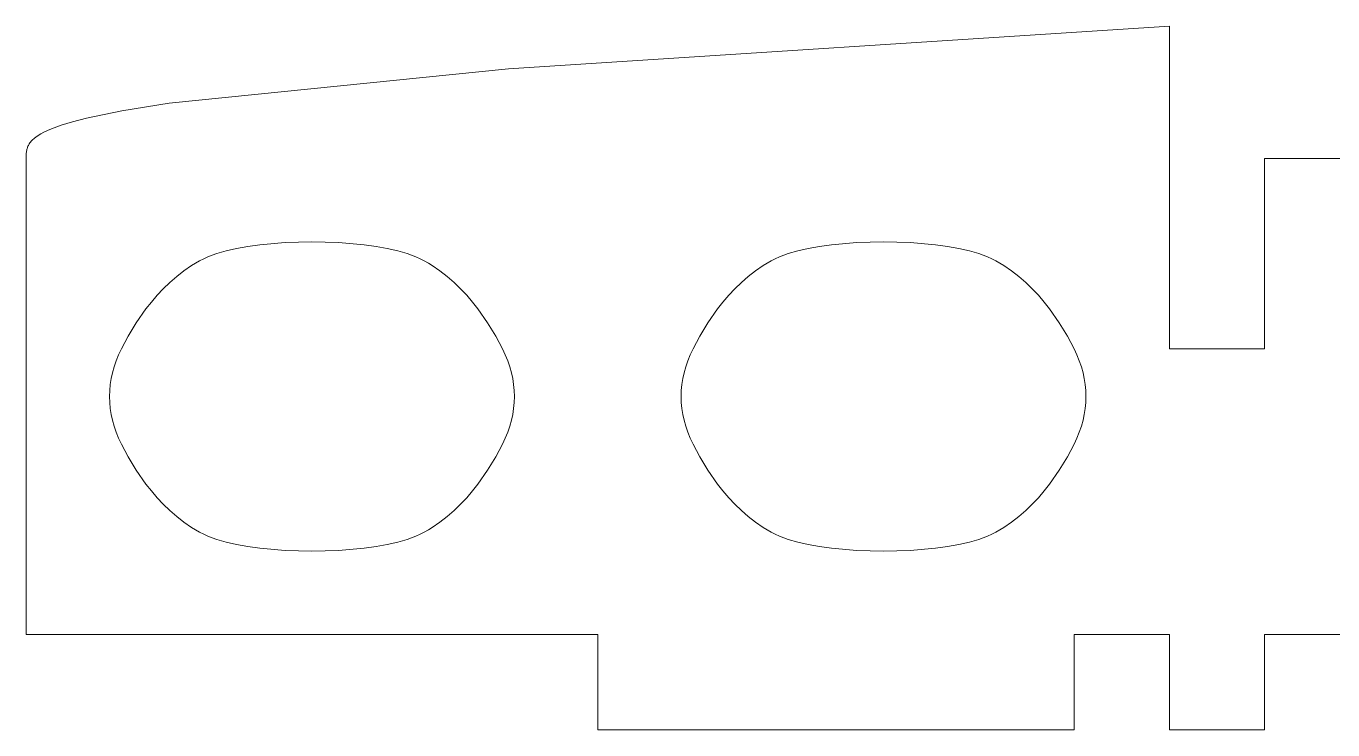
# Model space of a CAD drawing. Header units: centimetres. Extents: x -232 to 19, y -54 to 117.
# Drawn here: x -172.94 to -164.71, y 59.5 to 63.94 of the extents above; entities that cross this region are included whole.
import ezdxf

# ---------------------------------------------------------------- set-up
doc = ezdxf.new("R2010")
doc.units = ezdxf.units.CM
doc.header["$MEASUREMENT"] = 0
doc.layers.add('layer 1', color=7, linetype='Continuous')

msp = doc.modelspace()

# ---------------------------------------------------------------- linework, layer by layer
at = {"layer": 'layer 1', "color": 250, "lineweight": 9}
for points, knots in [([(-172.94144, 63.10412), (-172.94144, 63.10412), (-172.94122, 63.12442), (-172.94122, 63.12442), (-172.94122, 63.12442), (-172.94122, 63.12442), (-172.9407, 63.13458), (-172.9407, 63.13458), (-172.9407, 63.13458), (-172.9407, 63.13458), (-172.93968, 63.14475), (-172.93968, 63.14475), (-172.93968, 63.14475), (-172.93968, 63.14475), (-172.93894, 63.14984), (-172.93894, 63.14984), (-172.93894, 63.14984), (-172.93894, 63.14984), (-172.93801, 63.15494), (-172.93801, 63.15494), (-172.93801, 63.15494), (-172.93801, 63.15494), (-172.93687, 63.16003), (-172.93687, 63.16003), (-172.93687, 63.16003), (-172.93687, 63.16003), (-172.9355, 63.16514), (-172.9355, 63.16514), (-172.9355, 63.16514), (-172.9355, 63.16514), (-172.93389, 63.17026), (-172.93389, 63.17026), (-172.93389, 63.17026), (-172.93389, 63.17026), (-172.93202, 63.17538), (-172.93202, 63.17538), (-172.93202, 63.17538), (-172.93202, 63.17538), (-172.92985, 63.18051), (-172.92985, 63.18051), (-172.92985, 63.18051), (-172.92985, 63.18051), (-172.92738, 63.18564), (-172.92738, 63.18564), (-172.92738, 63.18564), (-172.92738, 63.18564), (-172.92457, 63.19079), (-172.92457, 63.19079), (-172.92457, 63.19079), (-172.92457, 63.19079), (-172.92141, 63.19594), (-172.92141, 63.19594), (-172.92141, 63.19594), (-172.92141, 63.19594), (-172.91789, 63.20111), (-172.91789, 63.20111), (-172.91789, 63.20111), (-172.91789, 63.20111), (-172.91397, 63.20627), (-172.91397, 63.20627), (-172.91397, 63.20627), (-172.91397, 63.20627), (-172.90964, 63.21146), (-172.90964, 63.21146), (-172.90964, 63.21146), (-172.90964, 63.21146), (-172.90488, 63.21665), (-172.90488, 63.21665), (-172.90488, 63.21665), (-172.90488, 63.21665), (-172.89967, 63.22186), (-172.89967, 63.22186), (-172.89967, 63.22186), (-172.89967, 63.22186), (-172.89397, 63.22707), (-172.89397, 63.22707), (-172.89397, 63.22707), (-172.89397, 63.22707), (-172.88779, 63.2323), (-172.88779, 63.2323), (-172.88779, 63.2323), (-172.88779, 63.2323), (-172.8811, 63.23755), (-172.8811, 63.23755), (-172.8811, 63.23755), (-172.8811, 63.23755), (-172.86607, 63.24808), (-172.86607, 63.24808), (-172.86607, 63.24808), (-172.86607, 63.24808), (-172.84874, 63.25866), (-172.84874, 63.25866), (-172.84874, 63.25866), (-172.84874, 63.25866), (-172.82893, 63.26932), (-172.82893, 63.26932), (-172.82893, 63.26932), (-172.82893, 63.26932), (-172.8065, 63.28003), (-172.8065, 63.28003), (-172.8065, 63.28003), (-172.8065, 63.28003), (-172.78126, 63.29082), (-172.78126, 63.29082), (-172.78126, 63.29082), (-172.78126, 63.29082), (-172.72172, 63.31263), (-172.72172, 63.31263), (-172.72172, 63.31263), (-172.72172, 63.31263), (-172.64898, 63.33477), (-172.64898, 63.33477), (-172.64898, 63.33477), (-172.64898, 63.33477), (-172.56175, 63.35729), (-172.56175, 63.35729), (-172.56175, 63.35729), (-172.56175, 63.35729), (-172.33851, 63.40356), (-172.33851, 63.40356), (-172.33851, 63.40356), (-172.33851, 63.40356), (-172.04144, 63.45171), (-172.04144, 63.45171), (-172.04144, 63.45171), (-172.04144, 63.45171), (-169.90394, 63.66854), (-169.90394, 63.66854), (-169.90394, 63.66854), (-169.90394, 63.66854), (-165.74145, 63.93699), (-165.74145, 63.93699), (-165.74145, 63.93699), (-165.74145, 63.93699), (-165.74145, 61.90414), (-165.74145, 61.90414), (-165.74145, 61.90414), (-165.74145, 61.90414), (-165.14145, 61.90414), (-165.14145, 61.90414), (-165.14145, 61.90414), (-165.14145, 61.90414), (-165.14145, 63.10412), (-165.14145, 63.10412), (-165.14145, 63.10412), (-165.14145, 63.10412), (-163.94145, 63.10412), (-163.94145, 63.10412), (-163.94145, 63.10412), (-163.94145, 63.10412), (-163.94145, 61.90414), (-163.94145, 61.90414), (-163.94145, 61.90414), (-163.94145, 61.90414), (-163.34146, 61.90414), (-163.34146, 61.90414), (-163.34146, 61.90414), (-163.34146, 61.90414), (-163.34146, 63.93699), (-163.34146, 63.93699), (-163.34146, 63.93699), (-163.34146, 63.93699), (-159.17896, 63.66854), (-159.17896, 63.66854), (-159.17896, 63.66854), (-159.17896, 63.66854), (-157.04146, 63.45171), (-157.04146, 63.45171), (-157.04146, 63.45171), (-157.04146, 63.45171), (-156.74439, 63.40356), (-156.74439, 63.40356), (-156.74439, 63.40356), (-156.74439, 63.40356), (-156.52115, 63.35729), (-156.52115, 63.35729), (-156.52115, 63.35729), (-156.52115, 63.35729), (-156.43392, 63.33477), (-156.43392, 63.33477), (-156.43392, 63.33477), (-156.43392, 63.33477), (-156.36119, 63.31263), (-156.36119, 63.31263), (-156.36119, 63.31263), (-156.36119, 63.31263), (-156.30164, 63.29082), (-156.30164, 63.29082), (-156.30164, 63.29082), (-156.30164, 63.29082), (-156.2764, 63.28003), (-156.2764, 63.28003), (-156.2764, 63.28003), (-156.2764, 63.28003), (-156.25396, 63.26931), (-156.25396, 63.26931), (-156.25396, 63.26931), (-156.25396, 63.26931), (-156.23416, 63.25866), (-156.23416, 63.25866), (-156.23416, 63.25866), (-156.23416, 63.25866), (-156.21683, 63.24808), (-156.21683, 63.24808), (-156.21683, 63.24808), (-156.21683, 63.24808), (-156.2018, 63.23755), (-156.2018, 63.23755), (-156.2018, 63.23755), (-156.2018, 63.23755), (-156.19511, 63.2323), (-156.19511, 63.2323), (-156.19511, 63.2323), (-156.19511, 63.2323), (-156.18892, 63.22707), (-156.18892, 63.22707), (-156.18892, 63.22707), (-156.18892, 63.22707), (-156.18323, 63.22186), (-156.18323, 63.22186), (-156.18323, 63.22186), (-156.18323, 63.22186), (-156.17802, 63.21665), (-156.17802, 63.21665), (-156.17802, 63.21665), (-156.17802, 63.21665), (-156.17326, 63.21146), (-156.17326, 63.21146), (-156.17326, 63.21146), (-156.17326, 63.21146), (-156.16893, 63.20627), (-156.16893, 63.20627), (-156.16893, 63.20627), (-156.16893, 63.20627), (-156.16501, 63.2011), (-156.16501, 63.2011), (-156.16501, 63.2011), (-156.16501, 63.2011), (-156.16148, 63.19594), (-156.16148, 63.19594), (-156.16148, 63.19594), (-156.16148, 63.19594), (-156.15833, 63.19078), (-156.15833, 63.19078), (-156.15833, 63.19078), (-156.15833, 63.19078), (-156.15552, 63.18564), (-156.15552, 63.18564), (-156.15552, 63.18564), (-156.15552, 63.18564), (-156.15305, 63.18051), (-156.15305, 63.18051), (-156.15305, 63.18051), (-156.15305, 63.18051), (-156.15088, 63.17538), (-156.15088, 63.17538), (-156.15088, 63.17538), (-156.15088, 63.17538), (-156.149, 63.17026), (-156.149, 63.17026), (-156.149, 63.17026), (-156.149, 63.17026), (-156.14739, 63.16514), (-156.14739, 63.16514), (-156.14739, 63.16514), (-156.14739, 63.16514), (-156.14603, 63.16004), (-156.14603, 63.16004), (-156.14603, 63.16004), (-156.14603, 63.16004), (-156.14489, 63.15493), (-156.14489, 63.15493), (-156.14489, 63.15493), (-156.14489, 63.15493), (-156.14396, 63.14984), (-156.14396, 63.14984), (-156.14396, 63.14984), (-156.14396, 63.14984), (-156.14322, 63.14475), (-156.14322, 63.14475), (-156.14322, 63.14475), (-156.14322, 63.14475), (-156.1422, 63.13458), (-156.1422, 63.13458), (-156.1422, 63.13458), (-156.1422, 63.13458), (-156.14168, 63.12442), (-156.14168, 63.12442), (-156.14168, 63.12442), (-156.14168, 63.12442), (-156.14146, 63.10412), (-156.14146, 63.10412), (-156.14146, 63.10412), (-156.14146, 63.10412), (-156.14146, 60.10413), (-156.14146, 60.10413), (-156.14146, 60.10413), (-156.14146, 60.10413), (-159.74146, 60.10413), (-159.74146, 60.10413), (-159.74146, 60.10413), (-159.74146, 60.10413), (-159.74146, 59.50414), (-159.74146, 59.50414), (-159.74146, 59.50414), (-159.74146, 59.50414), (-162.74145, 59.50414), (-162.74145, 59.50414), (-162.74145, 59.50414), (-162.74145, 59.50414), (-162.74145, 60.10413), (-162.74145, 60.10413), (-162.74145, 60.10413), (-162.74145, 60.10413), (-163.34146, 60.10413), (-163.34146, 60.10413), (-163.34146, 60.10413), (-163.34146, 60.10413), (-163.34146, 59.50414), (-163.34146, 59.50414), (-163.34146, 59.50414), (-163.34146, 59.50414), (-163.94145, 59.50414), (-163.94145, 59.50414), (-163.94145, 59.50414), (-163.94145, 59.50414), (-163.94145, 60.10413), (-163.94145, 60.10413), (-163.94145, 60.10413), (-163.94145, 60.10413), (-165.14145, 60.10413), (-165.14145, 60.10413), (-165.14145, 60.10413), (-165.14145, 60.10413), (-165.14145, 59.50414), (-165.14145, 59.50414), (-165.14145, 59.50414), (-165.14145, 59.50414), (-165.74145, 59.50414), (-165.74145, 59.50414), (-165.74145, 59.50414), (-165.74145, 59.50414), (-165.74145, 60.10413), (-165.74145, 60.10413), (-165.74145, 60.10413), (-165.74145, 60.10413), (-166.34144, 60.10413), (-166.34144, 60.10413), (-166.34144, 60.10413), (-166.34144, 60.10413), (-166.34144, 59.50414), (-166.34144, 59.50414), (-166.34144, 59.50414), (-166.34144, 59.50414), (-169.34145, 59.50414), (-169.34145, 59.50414), (-169.34145, 59.50414), (-169.34145, 59.50414), (-169.34145, 60.10413), (-169.34145, 60.10413), (-169.34145, 60.10413), (-169.34145, 60.10413), (-172.94144, 60.10413), (-172.94144, 60.10413), (-172.94144, 60.10413), (-172.94144, 60.10413), (-172.94144, 63.10412), (-172.94144, 63.10412)], [0, 0, 0, 0, 0.0107527, 0.0107527, 0.0107527, 0.0107527, 0.0215054, 0.0215054, 0.0215054, 0.0215054, 0.0322581, 0.0322581, 0.0322581, 0.0322581, 0.0430108, 0.0430108, 0.0430108, 0.0430108, 0.0537634, 0.0537634, 0.0537634, 0.0537634, 0.0645161, 0.0645161, 0.0645161, 0.0645161, 0.0752688, 0.0752688, 0.0752688, 0.0752688, 0.0860215, 0.0860215, 0.0860215, 0.0860215, 0.0967742, 0.0967742, 0.0967742, 0.0967742, 0.1075269, 0.1075269, 0.1075269, 0.1075269, 0.1182796, 0.1182796, 0.1182796, 0.1182796, 0.1290323, 0.1290323, 0.1290323, 0.1290323, 0.1397849, 0.1397849, 0.1397849, 0.1397849, 0.1505376, 0.1505376, 0.1505376, 0.1505376, 0.1612903, 0.1612903, 0.1612903, 0.1612903, 0.172043, 0.172043, 0.172043, 0.172043, 0.1827957, 0.1827957, 0.1827957, 0.1827957, 0.1935484, 0.1935484, 0.1935484, 0.1935484, 0.2043011, 0.2043011, 0.2043011, 0.2043011, 0.2150538, 0.2150538, 0.2150538, 0.2150538, 0.2258065, 0.2258065, 0.2258065, 0.2258065, 0.2365591, 0.2365591, 0.2365591, 0.2365591, 0.2473118, 0.2473118, 0.2473118, 0.2473118, 0.2580645, 0.2580645, 0.2580645, 0.2580645, 0.2688172, 0.2688172, 0.2688172, 0.2688172, 0.2795699, 0.2795699, 0.2795699, 0.2795699, 0.2903226, 0.2903226, 0.2903226, 0.2903226, 0.3010753, 0.3010753, 0.3010753, 0.3010753, 0.311828, 0.311828, 0.311828, 0.311828, 0.3225806, 0.3225806, 0.3225806, 0.3225806, 0.3333333, 0.3333333, 0.3333333, 0.3333333, 0.344086, 0.344086, 0.344086, 0.344086, 0.3548387, 0.3548387, 0.3548387, 0.3548387, 0.3655914, 0.3655914, 0.3655914, 0.3655914, 0.3763441, 0.3763441, 0.3763441, 0.3763441, 0.3870968, 0.3870968, 0.3870968, 0.3870968, 0.3978495, 0.3978495, 0.3978495, 0.3978495, 0.4086022, 0.4086022, 0.4086022, 0.4086022, 0.4193548, 0.4193548, 0.4193548, 0.4193548, 0.4301075, 0.4301075, 0.4301075, 0.4301075, 0.4408602, 0.4408602, 0.4408602, 0.4408602, 0.4516129, 0.4516129, 0.4516129, 0.4516129, 0.4623656, 0.4623656, 0.4623656, 0.4623656, 0.4731183, 0.4731183, 0.4731183, 0.4731183, 0.483871, 0.483871, 0.483871, 0.483871, 0.4946237, 0.4946237, 0.4946237, 0.4946237, 0.5053763, 0.5053763, 0.5053763, 0.5053763, 0.516129, 0.516129, 0.516129, 0.516129, 0.5268817, 0.5268817, 0.5268817, 0.5268817, 0.5376344, 0.5376344, 0.5376344, 0.5376344, 0.5483871, 0.5483871, 0.5483871, 0.5483871, 0.5591398, 0.5591398, 0.5591398, 0.5591398, 0.5698925, 0.5698925, 0.5698925, 0.5698925, 0.5806452, 0.5806452, 0.5806452, 0.5806452, 0.5913978, 0.5913978, 0.5913978, 0.5913978, 0.6021505, 0.6021505, 0.6021505, 0.6021505, 0.6129032, 0.6129032, 0.6129032, 0.6129032, 0.6236559, 0.6236559, 0.6236559, 0.6236559, 0.6344086, 0.6344086, 0.6344086, 0.6344086, 0.6451613, 0.6451613, 0.6451613, 0.6451613, 0.655914, 0.655914, 0.655914, 0.655914, 0.6666667, 0.6666667, 0.6666667, 0.6666667, 0.6774194, 0.6774194, 0.6774194, 0.6774194, 0.688172, 0.688172, 0.688172, 0.688172, 0.6989247, 0.6989247, 0.6989247, 0.6989247, 0.7096774, 0.7096774, 0.7096774, 0.7096774, 0.7204301, 0.7204301, 0.7204301, 0.7204301, 0.7311828, 0.7311828, 0.7311828, 0.7311828, 0.7419355, 0.7419355, 0.7419355, 0.7419355, 0.7526882, 0.7526882, 0.7526882, 0.7526882, 0.7634409, 0.7634409, 0.7634409, 0.7634409, 0.7741935, 0.7741935, 0.7741935, 0.7741935, 0.7849462, 0.7849462, 0.7849462, 0.7849462, 0.7956989, 0.7956989, 0.7956989, 0.7956989, 0.8064516, 0.8064516, 0.8064516, 0.8064516, 0.8172043, 0.8172043, 0.8172043, 0.8172043, 0.827957, 0.827957, 0.827957, 0.827957, 0.8387097, 0.8387097, 0.8387097, 0.8387097, 0.8494624, 0.8494624, 0.8494624, 0.8494624, 0.8602151, 0.8602151, 0.8602151, 0.8602151, 0.8709677, 0.8709677, 0.8709677, 0.8709677, 0.8817204, 0.8817204, 0.8817204, 0.8817204, 0.8924731, 0.8924731, 0.8924731, 0.8924731, 0.9032258, 0.9032258, 0.9032258, 0.9032258, 0.9139785, 0.9139785, 0.9139785, 0.9139785, 0.9247312, 0.9247312, 0.9247312, 0.9247312, 0.9354839, 0.9354839, 0.9354839, 0.9354839, 0.9462366, 0.9462366, 0.9462366, 0.9462366, 0.9569892, 0.9569892, 0.9569892, 0.9569892, 0.9677419, 0.9677419, 0.9677419, 0.9677419, 0.9784946, 0.9784946, 0.9784946, 0.9784946, 1, 1, 1, 1]), ([(-172.34145, 61.90413), (-172.34145, 61.90413), (-172.29925, 61.98323), (-172.29925, 61.98323), (-172.29925, 61.98323), (-172.29925, 61.98323), (-172.24769, 62.06819), (-172.24769, 62.06819), (-172.24769, 62.06819), (-172.24769, 62.06819), (-172.18675, 62.15549), (-172.18675, 62.15549), (-172.18675, 62.15549), (-172.18675, 62.15549), (-172.15277, 62.19893), (-172.15277, 62.19893), (-172.15277, 62.19893), (-172.15277, 62.19893), (-172.11644, 62.24163), (-172.11644, 62.24163), (-172.11644, 62.24163), (-172.11644, 62.24163), (-172.07776, 62.28315), (-172.07776, 62.28315), (-172.07776, 62.28315), (-172.07776, 62.28315), (-172.03675, 62.32307), (-172.03675, 62.32307), (-172.03675, 62.32307), (-172.03675, 62.32307), (-171.99339, 62.36094), (-171.99339, 62.36094), (-171.99339, 62.36094), (-171.99339, 62.36094), (-171.94769, 62.39631), (-171.94769, 62.39631), (-171.94769, 62.39631), (-171.94769, 62.39631), (-171.89964, 62.42876), (-171.89964, 62.42876), (-171.89964, 62.42876), (-171.89964, 62.42876), (-171.87474, 62.44375), (-171.87474, 62.44375), (-171.87474, 62.44375), (-171.87474, 62.44375), (-171.84925, 62.45784), (-171.84925, 62.45784), (-171.84925, 62.45784), (-171.84925, 62.45784), (-171.82318, 62.47097), (-171.82318, 62.47097), (-171.82318, 62.47097), (-171.82318, 62.47097), (-171.79652, 62.48311), (-171.79652, 62.48311), (-171.79652, 62.48311), (-171.79652, 62.48311), (-171.76927, 62.49417), (-171.76927, 62.49417), (-171.76927, 62.49417), (-171.76927, 62.49417), (-171.74144, 62.50413), (-171.74144, 62.50413), (-171.74144, 62.50413), (-171.74144, 62.50413), (-171.68182, 62.5217), (-171.68182, 62.5217), (-171.68182, 62.5217), (-171.68182, 62.5217), (-171.61605, 62.53694), (-171.61605, 62.53694), (-171.61605, 62.53694), (-171.61605, 62.53694), (-171.545, 62.54983), (-171.545, 62.54983), (-171.545, 62.54983), (-171.545, 62.54983), (-171.46957, 62.56037), (-171.46957, 62.56037), (-171.46957, 62.56037), (-171.46957, 62.56037), (-171.30902, 62.57444), (-171.30902, 62.57444), (-171.30902, 62.57444), (-171.30902, 62.57444), (-171.14144, 62.57913), (-171.14144, 62.57913), (-171.14144, 62.57913), (-171.14144, 62.57913), (-170.97387, 62.57444), (-170.97387, 62.57444), (-170.97387, 62.57444), (-170.97387, 62.57444), (-170.81332, 62.56038), (-170.81332, 62.56038), (-170.81332, 62.56038), (-170.81332, 62.56038), (-170.73788, 62.54983), (-170.73788, 62.54983), (-170.73788, 62.54983), (-170.73788, 62.54983), (-170.66684, 62.53694), (-170.66684, 62.53694), (-170.66684, 62.53694), (-170.66684, 62.53694), (-170.60106, 62.52171), (-170.60106, 62.52171), (-170.60106, 62.52171), (-170.60106, 62.52171), (-170.54145, 62.50413), (-170.54145, 62.50413), (-170.54145, 62.50413), (-170.54145, 62.50413), (-170.51362, 62.49418), (-170.51362, 62.49418), (-170.51362, 62.49418), (-170.51362, 62.49418), (-170.48636, 62.48311), (-170.48636, 62.48311), (-170.48636, 62.48311), (-170.48636, 62.48311), (-170.4597, 62.47098), (-170.4597, 62.47098), (-170.4597, 62.47098), (-170.4597, 62.47098), (-170.43363, 62.45783), (-170.43363, 62.45783), (-170.43363, 62.45783), (-170.43363, 62.45783), (-170.40814, 62.44375), (-170.40814, 62.44375), (-170.40814, 62.44375), (-170.40814, 62.44375), (-170.38324, 62.42876), (-170.38324, 62.42876), (-170.38324, 62.42876), (-170.38324, 62.42876), (-170.33519, 62.39631), (-170.33519, 62.39631), (-170.33519, 62.39631), (-170.33519, 62.39631), (-170.28949, 62.36094), (-170.28949, 62.36094), (-170.28949, 62.36094), (-170.28949, 62.36094), (-170.24613, 62.32307), (-170.24613, 62.32307), (-170.24613, 62.32307), (-170.24613, 62.32307), (-170.20511, 62.28315), (-170.20511, 62.28315), (-170.20511, 62.28315), (-170.20511, 62.28315), (-170.16644, 62.24163), (-170.16644, 62.24163), (-170.16644, 62.24163), (-170.16644, 62.24163), (-170.13011, 62.19893), (-170.13011, 62.19893), (-170.13011, 62.19893), (-170.13011, 62.19893), (-170.09613, 62.15549), (-170.09613, 62.15549), (-170.09613, 62.15549), (-170.09613, 62.15549), (-170.03519, 62.06819), (-170.03519, 62.06819), (-170.03519, 62.06819), (-170.03519, 62.06819), (-169.98363, 61.98323), (-169.98363, 61.98323), (-169.98363, 61.98323), (-169.98363, 61.98323), (-169.94144, 61.90413), (-169.94144, 61.90413), (-169.94144, 61.90413), (-169.94144, 61.90413), (-169.92386, 61.86663), (-169.92386, 61.86663), (-169.92386, 61.86663), (-169.92386, 61.86663), (-169.90863, 61.82913), (-169.90863, 61.82913), (-169.90863, 61.82913), (-169.90863, 61.82913), (-169.89574, 61.79163), (-169.89574, 61.79163), (-169.89574, 61.79163), (-169.89574, 61.79163), (-169.8852, 61.75413), (-169.8852, 61.75413), (-169.8852, 61.75413), (-169.8852, 61.75413), (-169.87699, 61.71663), (-169.87699, 61.71663), (-169.87699, 61.71663), (-169.87699, 61.71663), (-169.87114, 61.67913), (-169.87114, 61.67913), (-169.87114, 61.67913), (-169.87114, 61.67913), (-169.86762, 61.64163), (-169.86762, 61.64163), (-169.86762, 61.64163), (-169.86762, 61.64163), (-169.86645, 61.60413), (-169.86645, 61.60413), (-169.86645, 61.60413), (-169.86645, 61.60413), (-169.86762, 61.56663), (-169.86762, 61.56663), (-169.86762, 61.56663), (-169.86762, 61.56663), (-169.87114, 61.52913), (-169.87114, 61.52913), (-169.87114, 61.52913), (-169.87114, 61.52913), (-169.87699, 61.49163), (-169.87699, 61.49163), (-169.87699, 61.49163), (-169.87699, 61.49163), (-169.88519, 61.45413), (-169.88519, 61.45413), (-169.88519, 61.45413), (-169.88519, 61.45413), (-169.89574, 61.41663), (-169.89574, 61.41663), (-169.89574, 61.41663), (-169.89574, 61.41663), (-169.90863, 61.37913), (-169.90863, 61.37913), (-169.90863, 61.37913), (-169.90863, 61.37913), (-169.92386, 61.34163), (-169.92386, 61.34163), (-169.92386, 61.34163), (-169.92386, 61.34163), (-169.94144, 61.30413), (-169.94144, 61.30413), (-169.94144, 61.30413), (-169.94144, 61.30413), (-169.98363, 61.22503), (-169.98363, 61.22503), (-169.98363, 61.22503), (-169.98363, 61.22503), (-170.03519, 61.14007), (-170.03519, 61.14007), (-170.03519, 61.14007), (-170.03519, 61.14007), (-170.09613, 61.05276), (-170.09613, 61.05276), (-170.09613, 61.05276), (-170.09613, 61.05276), (-170.13011, 61.00933), (-170.13011, 61.00933), (-170.13011, 61.00933), (-170.13011, 61.00933), (-170.16644, 60.96663), (-170.16644, 60.96663), (-170.16644, 60.96663), (-170.16644, 60.96663), (-170.20511, 60.9251), (-170.20511, 60.9251), (-170.20511, 60.9251), (-170.20511, 60.9251), (-170.24613, 60.88519), (-170.24613, 60.88519), (-170.24613, 60.88519), (-170.24613, 60.88519), (-170.28949, 60.84732), (-170.28949, 60.84732), (-170.28949, 60.84732), (-170.28949, 60.84732), (-170.33519, 60.81195), (-170.33519, 60.81195), (-170.33519, 60.81195), (-170.33519, 60.81195), (-170.38324, 60.7795), (-170.38324, 60.7795), (-170.38324, 60.7795), (-170.38324, 60.7795), (-170.40814, 60.76451), (-170.40814, 60.76451), (-170.40814, 60.76451), (-170.40814, 60.76451), (-170.43363, 60.75042), (-170.43363, 60.75042), (-170.43363, 60.75042), (-170.43363, 60.75042), (-170.4597, 60.73729), (-170.4597, 60.73729), (-170.4597, 60.73729), (-170.4597, 60.73729), (-170.48636, 60.72515), (-170.48636, 60.72515), (-170.48636, 60.72515), (-170.48636, 60.72515), (-170.51361, 60.71408), (-170.51361, 60.71408), (-170.51361, 60.71408), (-170.51361, 60.71408), (-170.54145, 60.70413), (-170.54145, 60.70413), (-170.54145, 60.70413), (-170.54145, 60.70413), (-170.60107, 60.68655), (-170.60107, 60.68655), (-170.60107, 60.68655), (-170.60107, 60.68655), (-170.66684, 60.67132), (-170.66684, 60.67132), (-170.66684, 60.67132), (-170.66684, 60.67132), (-170.73788, 60.65843), (-170.73788, 60.65843), (-170.73788, 60.65843), (-170.73788, 60.65843), (-170.81332, 60.64788), (-170.81332, 60.64788), (-170.81332, 60.64788), (-170.81332, 60.64788), (-170.97387, 60.63382), (-170.97387, 60.63382), (-170.97387, 60.63382), (-170.97387, 60.63382), (-171.14144, 60.62913), (-171.14144, 60.62913), (-171.14144, 60.62913), (-171.14144, 60.62913), (-171.30902, 60.63382), (-171.30902, 60.63382), (-171.30902, 60.63382), (-171.30902, 60.63382), (-171.46956, 60.64788), (-171.46956, 60.64788), (-171.46956, 60.64788), (-171.46956, 60.64788), (-171.545, 60.65843), (-171.545, 60.65843), (-171.545, 60.65843), (-171.545, 60.65843), (-171.61605, 60.67132), (-171.61605, 60.67132), (-171.61605, 60.67132), (-171.61605, 60.67132), (-171.68182, 60.68655), (-171.68182, 60.68655), (-171.68182, 60.68655), (-171.68182, 60.68655), (-171.74144, 60.70413), (-171.74144, 60.70413), (-171.74144, 60.70413), (-171.74144, 60.70413), (-171.76927, 60.71408), (-171.76927, 60.71408), (-171.76927, 60.71408), (-171.76927, 60.71408), (-171.79652, 60.72515), (-171.79652, 60.72515), (-171.79652, 60.72515), (-171.79652, 60.72515), (-171.82318, 60.73728), (-171.82318, 60.73728), (-171.82318, 60.73728), (-171.82318, 60.73728), (-171.84925, 60.75042), (-171.84925, 60.75042), (-171.84925, 60.75042), (-171.84925, 60.75042), (-171.87474, 60.76451), (-171.87474, 60.76451), (-171.87474, 60.76451), (-171.87474, 60.76451), (-171.89964, 60.7795), (-171.89964, 60.7795), (-171.89964, 60.7795), (-171.89964, 60.7795), (-171.94769, 60.81195), (-171.94769, 60.81195), (-171.94769, 60.81195), (-171.94769, 60.81195), (-171.99339, 60.84732), (-171.99339, 60.84732), (-171.99339, 60.84732), (-171.99339, 60.84732), (-172.03675, 60.88519), (-172.03675, 60.88519), (-172.03675, 60.88519), (-172.03675, 60.88519), (-172.07777, 60.9251), (-172.07777, 60.9251), (-172.07777, 60.9251), (-172.07777, 60.9251), (-172.11644, 60.96663), (-172.11644, 60.96663), (-172.11644, 60.96663), (-172.11644, 60.96663), (-172.15277, 61.00933), (-172.15277, 61.00933), (-172.15277, 61.00933), (-172.15277, 61.00933), (-172.18675, 61.05276), (-172.18675, 61.05276), (-172.18675, 61.05276), (-172.18675, 61.05276), (-172.24769, 61.14007), (-172.24769, 61.14007), (-172.24769, 61.14007), (-172.24769, 61.14007), (-172.29925, 61.22503), (-172.29925, 61.22503), (-172.29925, 61.22503), (-172.29925, 61.22503), (-172.34145, 61.30413), (-172.34145, 61.30413), (-172.34145, 61.30413), (-172.34145, 61.30413), (-172.35902, 61.34163), (-172.35902, 61.34163), (-172.35902, 61.34163), (-172.35902, 61.34163), (-172.37425, 61.37913), (-172.37425, 61.37913), (-172.37425, 61.37913), (-172.37425, 61.37913), (-172.38714, 61.41663), (-172.38714, 61.41663), (-172.38714, 61.41663), (-172.38714, 61.41663), (-172.39769, 61.45413), (-172.39769, 61.45413), (-172.39769, 61.45413), (-172.39769, 61.45413), (-172.40589, 61.49163), (-172.40589, 61.49163), (-172.40589, 61.49163), (-172.40589, 61.49163), (-172.41175, 61.52913), (-172.41175, 61.52913), (-172.41175, 61.52913), (-172.41175, 61.52913), (-172.41526, 61.56663), (-172.41526, 61.56663), (-172.41526, 61.56663), (-172.41526, 61.56663), (-172.41643, 61.60413), (-172.41643, 61.60413), (-172.41643, 61.60413), (-172.41643, 61.60413), (-172.41527, 61.64163), (-172.41527, 61.64163), (-172.41527, 61.64163), (-172.41527, 61.64163), (-172.41175, 61.67913), (-172.41175, 61.67913), (-172.41175, 61.67913), (-172.41175, 61.67913), (-172.40589, 61.71663), (-172.40589, 61.71663), (-172.40589, 61.71663), (-172.40589, 61.71663), (-172.39769, 61.75413), (-172.39769, 61.75413), (-172.39769, 61.75413), (-172.39769, 61.75413), (-172.38714, 61.79163), (-172.38714, 61.79163), (-172.38714, 61.79163), (-172.38714, 61.79163), (-172.37425, 61.82913), (-172.37425, 61.82913), (-172.37425, 61.82913), (-172.37425, 61.82913), (-172.35902, 61.86663), (-172.35902, 61.86663), (-172.35902, 61.86663), (-172.35902, 61.86663), (-172.34145, 61.90413), (-172.34145, 61.90413)], [0, 0, 0, 0, 0.0082645, 0.0082645, 0.0082645, 0.0082645, 0.0165289, 0.0165289, 0.0165289, 0.0165289, 0.0247934, 0.0247934, 0.0247934, 0.0247934, 0.0330579, 0.0330579, 0.0330579, 0.0330579, 0.0413223, 0.0413223, 0.0413223, 0.0413223, 0.0495868, 0.0495868, 0.0495868, 0.0495868, 0.0578512, 0.0578512, 0.0578512, 0.0578512, 0.0661157, 0.0661157, 0.0661157, 0.0661157, 0.0743802, 0.0743802, 0.0743802, 0.0743802, 0.0826446, 0.0826446, 0.0826446, 0.0826446, 0.0909091, 0.0909091, 0.0909091, 0.0909091, 0.0991736, 0.0991736, 0.0991736, 0.0991736, 0.107438, 0.107438, 0.107438, 0.107438, 0.1157025, 0.1157025, 0.1157025, 0.1157025, 0.1239669, 0.1239669, 0.1239669, 0.1239669, 0.1322314, 0.1322314, 0.1322314, 0.1322314, 0.1404959, 0.1404959, 0.1404959, 0.1404959, 0.1487603, 0.1487603, 0.1487603, 0.1487603, 0.1570248, 0.1570248, 0.1570248, 0.1570248, 0.1652893, 0.1652893, 0.1652893, 0.1652893, 0.1735537, 0.1735537, 0.1735537, 0.1735537, 0.1818182, 0.1818182, 0.1818182, 0.1818182, 0.1900826, 0.1900826, 0.1900826, 0.1900826, 0.1983471, 0.1983471, 0.1983471, 0.1983471, 0.2066116, 0.2066116, 0.2066116, 0.2066116, 0.214876, 0.214876, 0.214876, 0.214876, 0.2231405, 0.2231405, 0.2231405, 0.2231405, 0.231405, 0.231405, 0.231405, 0.231405, 0.2396694, 0.2396694, 0.2396694, 0.2396694, 0.2479339, 0.2479339, 0.2479339, 0.2479339, 0.2561983, 0.2561983, 0.2561983, 0.2561983, 0.2644628, 0.2644628, 0.2644628, 0.2644628, 0.2727273, 0.2727273, 0.2727273, 0.2727273, 0.2809917, 0.2809917, 0.2809917, 0.2809917, 0.2892562, 0.2892562, 0.2892562, 0.2892562, 0.2975207, 0.2975207, 0.2975207, 0.2975207, 0.3057851, 0.3057851, 0.3057851, 0.3057851, 0.3140496, 0.3140496, 0.3140496, 0.3140496, 0.322314, 0.322314, 0.322314, 0.322314, 0.3305785, 0.3305785, 0.3305785, 0.3305785, 0.338843, 0.338843, 0.338843, 0.338843, 0.3471074, 0.3471074, 0.3471074, 0.3471074, 0.3553719, 0.3553719, 0.3553719, 0.3553719, 0.3636364, 0.3636364, 0.3636364, 0.3636364, 0.3719008, 0.3719008, 0.3719008, 0.3719008, 0.3801653, 0.3801653, 0.3801653, 0.3801653, 0.3884298, 0.3884298, 0.3884298, 0.3884298, 0.3966942, 0.3966942, 0.3966942, 0.3966942, 0.4049587, 0.4049587, 0.4049587, 0.4049587, 0.4132231, 0.4132231, 0.4132231, 0.4132231, 0.4214876, 0.4214876, 0.4214876, 0.4214876, 0.4297521, 0.4297521, 0.4297521, 0.4297521, 0.4380165, 0.4380165, 0.4380165, 0.4380165, 0.446281, 0.446281, 0.446281, 0.446281, 0.4545455, 0.4545455, 0.4545455, 0.4545455, 0.4628099, 0.4628099, 0.4628099, 0.4628099, 0.4710744, 0.4710744, 0.4710744, 0.4710744, 0.4793388, 0.4793388, 0.4793388, 0.4793388, 0.4876033, 0.4876033, 0.4876033, 0.4876033, 0.4958678, 0.4958678, 0.4958678, 0.4958678, 0.5041322, 0.5041322, 0.5041322, 0.5041322, 0.5123967, 0.5123967, 0.5123967, 0.5123967, 0.5206612, 0.5206612, 0.5206612, 0.5206612, 0.5289256, 0.5289256, 0.5289256, 0.5289256, 0.5371901, 0.5371901, 0.5371901, 0.5371901, 0.5454545, 0.5454545, 0.5454545, 0.5454545, 0.553719, 0.553719, 0.553719, 0.553719, 0.5619835, 0.5619835, 0.5619835, 0.5619835, 0.5702479, 0.5702479, 0.5702479, 0.5702479, 0.5785124, 0.5785124, 0.5785124, 0.5785124, 0.5867769, 0.5867769, 0.5867769, 0.5867769, 0.5950413, 0.5950413, 0.5950413, 0.5950413, 0.6033058, 0.6033058, 0.6033058, 0.6033058, 0.6115702, 0.6115702, 0.6115702, 0.6115702, 0.6198347, 0.6198347, 0.6198347, 0.6198347, 0.6280992, 0.6280992, 0.6280992, 0.6280992, 0.6363636, 0.6363636, 0.6363636, 0.6363636, 0.6446281, 0.6446281, 0.6446281, 0.6446281, 0.6528926, 0.6528926, 0.6528926, 0.6528926, 0.661157, 0.661157, 0.661157, 0.661157, 0.6694215, 0.6694215, 0.6694215, 0.6694215, 0.677686, 0.677686, 0.677686, 0.677686, 0.6859504, 0.6859504, 0.6859504, 0.6859504, 0.6942149, 0.6942149, 0.6942149, 0.6942149, 0.7024793, 0.7024793, 0.7024793, 0.7024793, 0.7107438, 0.7107438, 0.7107438, 0.7107438, 0.7190083, 0.7190083, 0.7190083, 0.7190083, 0.7272727, 0.7272727, 0.7272727, 0.7272727, 0.7355372, 0.7355372, 0.7355372, 0.7355372, 0.7438017, 0.7438017, 0.7438017, 0.7438017, 0.7520661, 0.7520661, 0.7520661, 0.7520661, 0.7603306, 0.7603306, 0.7603306, 0.7603306, 0.768595, 0.768595, 0.768595, 0.768595, 0.7768595, 0.7768595, 0.7768595, 0.7768595, 0.785124, 0.785124, 0.785124, 0.785124, 0.7933884, 0.7933884, 0.7933884, 0.7933884, 0.8016529, 0.8016529, 0.8016529, 0.8016529, 0.8099174, 0.8099174, 0.8099174, 0.8099174, 0.8181818, 0.8181818, 0.8181818, 0.8181818, 0.8264463, 0.8264463, 0.8264463, 0.8264463, 0.8347107, 0.8347107, 0.8347107, 0.8347107, 0.8429752, 0.8429752, 0.8429752, 0.8429752, 0.8512397, 0.8512397, 0.8512397, 0.8512397, 0.8595041, 0.8595041, 0.8595041, 0.8595041, 0.8677686, 0.8677686, 0.8677686, 0.8677686, 0.8760331, 0.8760331, 0.8760331, 0.8760331, 0.8842975, 0.8842975, 0.8842975, 0.8842975, 0.892562, 0.892562, 0.892562, 0.892562, 0.9008264, 0.9008264, 0.9008264, 0.9008264, 0.9090909, 0.9090909, 0.9090909, 0.9090909, 0.9173554, 0.9173554, 0.9173554, 0.9173554, 0.9256198, 0.9256198, 0.9256198, 0.9256198, 0.9338843, 0.9338843, 0.9338843, 0.9338843, 0.9421488, 0.9421488, 0.9421488, 0.9421488, 0.9504132, 0.9504132, 0.9504132, 0.9504132, 0.9586777, 0.9586777, 0.9586777, 0.9586777, 0.9669421, 0.9669421, 0.9669421, 0.9669421, 0.9752066, 0.9752066, 0.9752066, 0.9752066, 0.9834711, 0.9834711, 0.9834711, 0.9834711, 1, 1, 1, 1]), ([(-168.74144, 61.90413), (-168.74144, 61.90413), (-168.69925, 61.98323), (-168.69925, 61.98323), (-168.69925, 61.98323), (-168.69925, 61.98323), (-168.64769, 62.06819), (-168.64769, 62.06819), (-168.64769, 62.06819), (-168.64769, 62.06819), (-168.58675, 62.15549), (-168.58675, 62.15549), (-168.58675, 62.15549), (-168.58675, 62.15549), (-168.55277, 62.19893), (-168.55277, 62.19893), (-168.55277, 62.19893), (-168.55277, 62.19893), (-168.51644, 62.24163), (-168.51644, 62.24163), (-168.51644, 62.24163), (-168.51644, 62.24163), (-168.47777, 62.28315), (-168.47777, 62.28315), (-168.47777, 62.28315), (-168.47777, 62.28315), (-168.43675, 62.32307), (-168.43675, 62.32307), (-168.43675, 62.32307), (-168.43675, 62.32307), (-168.3934, 62.36094), (-168.3934, 62.36094), (-168.3934, 62.36094), (-168.3934, 62.36094), (-168.34769, 62.39631), (-168.34769, 62.39631), (-168.34769, 62.39631), (-168.34769, 62.39631), (-168.29965, 62.42876), (-168.29965, 62.42876), (-168.29965, 62.42876), (-168.29965, 62.42876), (-168.27474, 62.44375), (-168.27474, 62.44375), (-168.27474, 62.44375), (-168.27474, 62.44375), (-168.24926, 62.45784), (-168.24926, 62.45784), (-168.24926, 62.45784), (-168.24926, 62.45784), (-168.22318, 62.47097), (-168.22318, 62.47097), (-168.22318, 62.47097), (-168.22318, 62.47097), (-168.19652, 62.48311), (-168.19652, 62.48311), (-168.19652, 62.48311), (-168.19652, 62.48311), (-168.16927, 62.49417), (-168.16927, 62.49417), (-168.16927, 62.49417), (-168.16927, 62.49417), (-168.14144, 62.50413), (-168.14144, 62.50413), (-168.14144, 62.50413), (-168.14144, 62.50413), (-168.08182, 62.5217), (-168.08182, 62.5217), (-168.08182, 62.5217), (-168.08182, 62.5217), (-168.01605, 62.53694), (-168.01605, 62.53694), (-168.01605, 62.53694), (-168.01605, 62.53694), (-167.945, 62.54983), (-167.945, 62.54983), (-167.945, 62.54983), (-167.945, 62.54983), (-167.86957, 62.56037), (-167.86957, 62.56037), (-167.86957, 62.56037), (-167.86957, 62.56037), (-167.70902, 62.57444), (-167.70902, 62.57444), (-167.70902, 62.57444), (-167.70902, 62.57444), (-167.54144, 62.57913), (-167.54144, 62.57913), (-167.54144, 62.57913), (-167.54144, 62.57913), (-167.37387, 62.57444), (-167.37387, 62.57444), (-167.37387, 62.57444), (-167.37387, 62.57444), (-167.21332, 62.56038), (-167.21332, 62.56038), (-167.21332, 62.56038), (-167.21332, 62.56038), (-167.13788, 62.54983), (-167.13788, 62.54983), (-167.13788, 62.54983), (-167.13788, 62.54983), (-167.06684, 62.53694), (-167.06684, 62.53694), (-167.06684, 62.53694), (-167.06684, 62.53694), (-167.00107, 62.52171), (-167.00107, 62.52171), (-167.00107, 62.52171), (-167.00107, 62.52171), (-166.94145, 62.50413), (-166.94145, 62.50413), (-166.94145, 62.50413), (-166.94145, 62.50413), (-166.91362, 62.49418), (-166.91362, 62.49418), (-166.91362, 62.49418), (-166.91362, 62.49418), (-166.88637, 62.48311), (-166.88637, 62.48311), (-166.88637, 62.48311), (-166.88637, 62.48311), (-166.85971, 62.47098), (-166.85971, 62.47098), (-166.85971, 62.47098), (-166.85971, 62.47098), (-166.83363, 62.45783), (-166.83363, 62.45783), (-166.83363, 62.45783), (-166.83363, 62.45783), (-166.80814, 62.44375), (-166.80814, 62.44375), (-166.80814, 62.44375), (-166.80814, 62.44375), (-166.78324, 62.42876), (-166.78324, 62.42876), (-166.78324, 62.42876), (-166.78324, 62.42876), (-166.7352, 62.39631), (-166.7352, 62.39631), (-166.7352, 62.39631), (-166.7352, 62.39631), (-166.68949, 62.36094), (-166.68949, 62.36094), (-166.68949, 62.36094), (-166.68949, 62.36094), (-166.64613, 62.32307), (-166.64613, 62.32307), (-166.64613, 62.32307), (-166.64613, 62.32307), (-166.60512, 62.28315), (-166.60512, 62.28315), (-166.60512, 62.28315), (-166.60512, 62.28315), (-166.56644, 62.24163), (-166.56644, 62.24163), (-166.56644, 62.24163), (-166.56644, 62.24163), (-166.53012, 62.19893), (-166.53012, 62.19893), (-166.53012, 62.19893), (-166.53012, 62.19893), (-166.49613, 62.15549), (-166.49613, 62.15549), (-166.49613, 62.15549), (-166.49613, 62.15549), (-166.43519, 62.06819), (-166.43519, 62.06819), (-166.43519, 62.06819), (-166.43519, 62.06819), (-166.38363, 61.98323), (-166.38363, 61.98323), (-166.38363, 61.98323), (-166.38363, 61.98323), (-166.34144, 61.90413), (-166.34144, 61.90413), (-166.34144, 61.90413), (-166.34144, 61.90413), (-166.32387, 61.86663), (-166.32387, 61.86663), (-166.32387, 61.86663), (-166.32387, 61.86663), (-166.30863, 61.82913), (-166.30863, 61.82913), (-166.30863, 61.82913), (-166.30863, 61.82913), (-166.29574, 61.79163), (-166.29574, 61.79163), (-166.29574, 61.79163), (-166.29574, 61.79163), (-166.2852, 61.75413), (-166.2852, 61.75413), (-166.2852, 61.75413), (-166.2852, 61.75413), (-166.277, 61.71663), (-166.277, 61.71663), (-166.277, 61.71663), (-166.277, 61.71663), (-166.27113, 61.67913), (-166.27113, 61.67913), (-166.27113, 61.67913), (-166.27113, 61.67913), (-166.26762, 61.64163), (-166.26762, 61.64163), (-166.26762, 61.64163), (-166.26762, 61.64163), (-166.26644, 61.60413), (-166.26644, 61.60413), (-166.26644, 61.60413), (-166.26644, 61.60413), (-166.26762, 61.56663), (-166.26762, 61.56663), (-166.26762, 61.56663), (-166.26762, 61.56663), (-166.27113, 61.52913), (-166.27113, 61.52913), (-166.27113, 61.52913), (-166.27113, 61.52913), (-166.27699, 61.49163), (-166.27699, 61.49163), (-166.27699, 61.49163), (-166.27699, 61.49163), (-166.2852, 61.45413), (-166.2852, 61.45413), (-166.2852, 61.45413), (-166.2852, 61.45413), (-166.29574, 61.41663), (-166.29574, 61.41663), (-166.29574, 61.41663), (-166.29574, 61.41663), (-166.30863, 61.37913), (-166.30863, 61.37913), (-166.30863, 61.37913), (-166.30863, 61.37913), (-166.32387, 61.34163), (-166.32387, 61.34163), (-166.32387, 61.34163), (-166.32387, 61.34163), (-166.34144, 61.30413), (-166.34144, 61.30413), (-166.34144, 61.30413), (-166.34144, 61.30413), (-166.38363, 61.22503), (-166.38363, 61.22503), (-166.38363, 61.22503), (-166.38363, 61.22503), (-166.43519, 61.14007), (-166.43519, 61.14007), (-166.43519, 61.14007), (-166.43519, 61.14007), (-166.49613, 61.05276), (-166.49613, 61.05276), (-166.49613, 61.05276), (-166.49613, 61.05276), (-166.53012, 61.00933), (-166.53012, 61.00933), (-166.53012, 61.00933), (-166.53012, 61.00933), (-166.56644, 60.96663), (-166.56644, 60.96663), (-166.56644, 60.96663), (-166.56644, 60.96663), (-166.60512, 60.9251), (-166.60512, 60.9251), (-166.60512, 60.9251), (-166.60512, 60.9251), (-166.64613, 60.88519), (-166.64613, 60.88519), (-166.64613, 60.88519), (-166.64613, 60.88519), (-166.68949, 60.84732), (-166.68949, 60.84732), (-166.68949, 60.84732), (-166.68949, 60.84732), (-166.73519, 60.81195), (-166.73519, 60.81195), (-166.73519, 60.81195), (-166.73519, 60.81195), (-166.78324, 60.7795), (-166.78324, 60.7795), (-166.78324, 60.7795), (-166.78324, 60.7795), (-166.80815, 60.76451), (-166.80815, 60.76451), (-166.80815, 60.76451), (-166.80815, 60.76451), (-166.83364, 60.75042), (-166.83364, 60.75042), (-166.83364, 60.75042), (-166.83364, 60.75042), (-166.85971, 60.73729), (-166.85971, 60.73729), (-166.85971, 60.73729), (-166.85971, 60.73729), (-166.88637, 60.72515), (-166.88637, 60.72515), (-166.88637, 60.72515), (-166.88637, 60.72515), (-166.91362, 60.71408), (-166.91362, 60.71408), (-166.91362, 60.71408), (-166.91362, 60.71408), (-166.94145, 60.70413), (-166.94145, 60.70413), (-166.94145, 60.70413), (-166.94145, 60.70413), (-167.00107, 60.68655), (-167.00107, 60.68655), (-167.00107, 60.68655), (-167.00107, 60.68655), (-167.06684, 60.67132), (-167.06684, 60.67132), (-167.06684, 60.67132), (-167.06684, 60.67132), (-167.13788, 60.65843), (-167.13788, 60.65843), (-167.13788, 60.65843), (-167.13788, 60.65843), (-167.21332, 60.64788), (-167.21332, 60.64788), (-167.21332, 60.64788), (-167.21332, 60.64788), (-167.37387, 60.63382), (-167.37387, 60.63382), (-167.37387, 60.63382), (-167.37387, 60.63382), (-167.54144, 60.62913), (-167.54144, 60.62913), (-167.54144, 60.62913), (-167.54144, 60.62913), (-167.70902, 60.63382), (-167.70902, 60.63382), (-167.70902, 60.63382), (-167.70902, 60.63382), (-167.86957, 60.64788), (-167.86957, 60.64788), (-167.86957, 60.64788), (-167.86957, 60.64788), (-167.945, 60.65843), (-167.945, 60.65843), (-167.945, 60.65843), (-167.945, 60.65843), (-168.01605, 60.67132), (-168.01605, 60.67132), (-168.01605, 60.67132), (-168.01605, 60.67132), (-168.08182, 60.68655), (-168.08182, 60.68655), (-168.08182, 60.68655), (-168.08182, 60.68655), (-168.14144, 60.70413), (-168.14144, 60.70413), (-168.14144, 60.70413), (-168.14144, 60.70413), (-168.16927, 60.71408), (-168.16927, 60.71408), (-168.16927, 60.71408), (-168.16927, 60.71408), (-168.19652, 60.72515), (-168.19652, 60.72515), (-168.19652, 60.72515), (-168.19652, 60.72515), (-168.22318, 60.73728), (-168.22318, 60.73728), (-168.22318, 60.73728), (-168.22318, 60.73728), (-168.24925, 60.75042), (-168.24925, 60.75042), (-168.24925, 60.75042), (-168.24925, 60.75042), (-168.27474, 60.76451), (-168.27474, 60.76451), (-168.27474, 60.76451), (-168.27474, 60.76451), (-168.29965, 60.7795), (-168.29965, 60.7795), (-168.29965, 60.7795), (-168.29965, 60.7795), (-168.34769, 60.81195), (-168.34769, 60.81195), (-168.34769, 60.81195), (-168.34769, 60.81195), (-168.3934, 60.84732), (-168.3934, 60.84732), (-168.3934, 60.84732), (-168.3934, 60.84732), (-168.43676, 60.88519), (-168.43676, 60.88519), (-168.43676, 60.88519), (-168.43676, 60.88519), (-168.47777, 60.9251), (-168.47777, 60.9251), (-168.47777, 60.9251), (-168.47777, 60.9251), (-168.51645, 60.96663), (-168.51645, 60.96663), (-168.51645, 60.96663), (-168.51645, 60.96663), (-168.55277, 61.00933), (-168.55277, 61.00933), (-168.55277, 61.00933), (-168.55277, 61.00933), (-168.58676, 61.05276), (-168.58676, 61.05276), (-168.58676, 61.05276), (-168.58676, 61.05276), (-168.64769, 61.14007), (-168.64769, 61.14007), (-168.64769, 61.14007), (-168.64769, 61.14007), (-168.69925, 61.22503), (-168.69925, 61.22503), (-168.69925, 61.22503), (-168.69925, 61.22503), (-168.74144, 61.30413), (-168.74144, 61.30413), (-168.74144, 61.30413), (-168.74144, 61.30413), (-168.75902, 61.34163), (-168.75902, 61.34163), (-168.75902, 61.34163), (-168.75902, 61.34163), (-168.77426, 61.37913), (-168.77426, 61.37913), (-168.77426, 61.37913), (-168.77426, 61.37913), (-168.78715, 61.41663), (-168.78715, 61.41663), (-168.78715, 61.41663), (-168.78715, 61.41663), (-168.7977, 61.45413), (-168.7977, 61.45413), (-168.7977, 61.45413), (-168.7977, 61.45413), (-168.8059, 61.49163), (-168.8059, 61.49163), (-168.8059, 61.49163), (-168.8059, 61.49163), (-168.81176, 61.52913), (-168.81176, 61.52913), (-168.81176, 61.52913), (-168.81176, 61.52913), (-168.81528, 61.56663), (-168.81528, 61.56663), (-168.81528, 61.56663), (-168.81528, 61.56663), (-168.81645, 61.60413), (-168.81645, 61.60413), (-168.81645, 61.60413), (-168.81645, 61.60413), (-168.81528, 61.64163), (-168.81528, 61.64163), (-168.81528, 61.64163), (-168.81528, 61.64163), (-168.81176, 61.67913), (-168.81176, 61.67913), (-168.81176, 61.67913), (-168.81176, 61.67913), (-168.8059, 61.71663), (-168.8059, 61.71663), (-168.8059, 61.71663), (-168.8059, 61.71663), (-168.7977, 61.75413), (-168.7977, 61.75413), (-168.7977, 61.75413), (-168.7977, 61.75413), (-168.78715, 61.79163), (-168.78715, 61.79163), (-168.78715, 61.79163), (-168.78715, 61.79163), (-168.77426, 61.82913), (-168.77426, 61.82913), (-168.77426, 61.82913), (-168.77426, 61.82913), (-168.75902, 61.86663), (-168.75902, 61.86663), (-168.75902, 61.86663), (-168.75902, 61.86663), (-168.74144, 61.90413), (-168.74144, 61.90413)], [0, 0, 0, 0, 0.0082645, 0.0082645, 0.0082645, 0.0082645, 0.0165289, 0.0165289, 0.0165289, 0.0165289, 0.0247934, 0.0247934, 0.0247934, 0.0247934, 0.0330579, 0.0330579, 0.0330579, 0.0330579, 0.0413223, 0.0413223, 0.0413223, 0.0413223, 0.0495868, 0.0495868, 0.0495868, 0.0495868, 0.0578512, 0.0578512, 0.0578512, 0.0578512, 0.0661157, 0.0661157, 0.0661157, 0.0661157, 0.0743802, 0.0743802, 0.0743802, 0.0743802, 0.0826446, 0.0826446, 0.0826446, 0.0826446, 0.0909091, 0.0909091, 0.0909091, 0.0909091, 0.0991736, 0.0991736, 0.0991736, 0.0991736, 0.107438, 0.107438, 0.107438, 0.107438, 0.1157025, 0.1157025, 0.1157025, 0.1157025, 0.1239669, 0.1239669, 0.1239669, 0.1239669, 0.1322314, 0.1322314, 0.1322314, 0.1322314, 0.1404959, 0.1404959, 0.1404959, 0.1404959, 0.1487603, 0.1487603, 0.1487603, 0.1487603, 0.1570248, 0.1570248, 0.1570248, 0.1570248, 0.1652893, 0.1652893, 0.1652893, 0.1652893, 0.1735537, 0.1735537, 0.1735537, 0.1735537, 0.1818182, 0.1818182, 0.1818182, 0.1818182, 0.1900826, 0.1900826, 0.1900826, 0.1900826, 0.1983471, 0.1983471, 0.1983471, 0.1983471, 0.2066116, 0.2066116, 0.2066116, 0.2066116, 0.214876, 0.214876, 0.214876, 0.214876, 0.2231405, 0.2231405, 0.2231405, 0.2231405, 0.231405, 0.231405, 0.231405, 0.231405, 0.2396694, 0.2396694, 0.2396694, 0.2396694, 0.2479339, 0.2479339, 0.2479339, 0.2479339, 0.2561983, 0.2561983, 0.2561983, 0.2561983, 0.2644628, 0.2644628, 0.2644628, 0.2644628, 0.2727273, 0.2727273, 0.2727273, 0.2727273, 0.2809917, 0.2809917, 0.2809917, 0.2809917, 0.2892562, 0.2892562, 0.2892562, 0.2892562, 0.2975207, 0.2975207, 0.2975207, 0.2975207, 0.3057851, 0.3057851, 0.3057851, 0.3057851, 0.3140496, 0.3140496, 0.3140496, 0.3140496, 0.322314, 0.322314, 0.322314, 0.322314, 0.3305785, 0.3305785, 0.3305785, 0.3305785, 0.338843, 0.338843, 0.338843, 0.338843, 0.3471074, 0.3471074, 0.3471074, 0.3471074, 0.3553719, 0.3553719, 0.3553719, 0.3553719, 0.3636364, 0.3636364, 0.3636364, 0.3636364, 0.3719008, 0.3719008, 0.3719008, 0.3719008, 0.3801653, 0.3801653, 0.3801653, 0.3801653, 0.3884298, 0.3884298, 0.3884298, 0.3884298, 0.3966942, 0.3966942, 0.3966942, 0.3966942, 0.4049587, 0.4049587, 0.4049587, 0.4049587, 0.4132231, 0.4132231, 0.4132231, 0.4132231, 0.4214876, 0.4214876, 0.4214876, 0.4214876, 0.4297521, 0.4297521, 0.4297521, 0.4297521, 0.4380165, 0.4380165, 0.4380165, 0.4380165, 0.446281, 0.446281, 0.446281, 0.446281, 0.4545455, 0.4545455, 0.4545455, 0.4545455, 0.4628099, 0.4628099, 0.4628099, 0.4628099, 0.4710744, 0.4710744, 0.4710744, 0.4710744, 0.4793388, 0.4793388, 0.4793388, 0.4793388, 0.4876033, 0.4876033, 0.4876033, 0.4876033, 0.4958678, 0.4958678, 0.4958678, 0.4958678, 0.5041322, 0.5041322, 0.5041322, 0.5041322, 0.5123967, 0.5123967, 0.5123967, 0.5123967, 0.5206612, 0.5206612, 0.5206612, 0.5206612, 0.5289256, 0.5289256, 0.5289256, 0.5289256, 0.5371901, 0.5371901, 0.5371901, 0.5371901, 0.5454545, 0.5454545, 0.5454545, 0.5454545, 0.553719, 0.553719, 0.553719, 0.553719, 0.5619835, 0.5619835, 0.5619835, 0.5619835, 0.5702479, 0.5702479, 0.5702479, 0.5702479, 0.5785124, 0.5785124, 0.5785124, 0.5785124, 0.5867769, 0.5867769, 0.5867769, 0.5867769, 0.5950413, 0.5950413, 0.5950413, 0.5950413, 0.6033058, 0.6033058, 0.6033058, 0.6033058, 0.6115702, 0.6115702, 0.6115702, 0.6115702, 0.6198347, 0.6198347, 0.6198347, 0.6198347, 0.6280992, 0.6280992, 0.6280992, 0.6280992, 0.6363636, 0.6363636, 0.6363636, 0.6363636, 0.6446281, 0.6446281, 0.6446281, 0.6446281, 0.6528926, 0.6528926, 0.6528926, 0.6528926, 0.661157, 0.661157, 0.661157, 0.661157, 0.6694215, 0.6694215, 0.6694215, 0.6694215, 0.677686, 0.677686, 0.677686, 0.677686, 0.6859504, 0.6859504, 0.6859504, 0.6859504, 0.6942149, 0.6942149, 0.6942149, 0.6942149, 0.7024793, 0.7024793, 0.7024793, 0.7024793, 0.7107438, 0.7107438, 0.7107438, 0.7107438, 0.7190083, 0.7190083, 0.7190083, 0.7190083, 0.7272727, 0.7272727, 0.7272727, 0.7272727, 0.7355372, 0.7355372, 0.7355372, 0.7355372, 0.7438017, 0.7438017, 0.7438017, 0.7438017, 0.7520661, 0.7520661, 0.7520661, 0.7520661, 0.7603306, 0.7603306, 0.7603306, 0.7603306, 0.768595, 0.768595, 0.768595, 0.768595, 0.7768595, 0.7768595, 0.7768595, 0.7768595, 0.785124, 0.785124, 0.785124, 0.785124, 0.7933884, 0.7933884, 0.7933884, 0.7933884, 0.8016529, 0.8016529, 0.8016529, 0.8016529, 0.8099174, 0.8099174, 0.8099174, 0.8099174, 0.8181818, 0.8181818, 0.8181818, 0.8181818, 0.8264463, 0.8264463, 0.8264463, 0.8264463, 0.8347107, 0.8347107, 0.8347107, 0.8347107, 0.8429752, 0.8429752, 0.8429752, 0.8429752, 0.8512397, 0.8512397, 0.8512397, 0.8512397, 0.8595041, 0.8595041, 0.8595041, 0.8595041, 0.8677686, 0.8677686, 0.8677686, 0.8677686, 0.8760331, 0.8760331, 0.8760331, 0.8760331, 0.8842975, 0.8842975, 0.8842975, 0.8842975, 0.892562, 0.892562, 0.892562, 0.892562, 0.9008264, 0.9008264, 0.9008264, 0.9008264, 0.9090909, 0.9090909, 0.9090909, 0.9090909, 0.9173554, 0.9173554, 0.9173554, 0.9173554, 0.9256198, 0.9256198, 0.9256198, 0.9256198, 0.9338843, 0.9338843, 0.9338843, 0.9338843, 0.9421488, 0.9421488, 0.9421488, 0.9421488, 0.9504132, 0.9504132, 0.9504132, 0.9504132, 0.9586777, 0.9586777, 0.9586777, 0.9586777, 0.9669421, 0.9669421, 0.9669421, 0.9669421, 0.9752066, 0.9752066, 0.9752066, 0.9752066, 0.9834711, 0.9834711, 0.9834711, 0.9834711, 1, 1, 1, 1])]:
    msp.add_open_spline(points, degree=3, knots=knots, dxfattribs=at)

doc.saveas('drawing.dxf')
